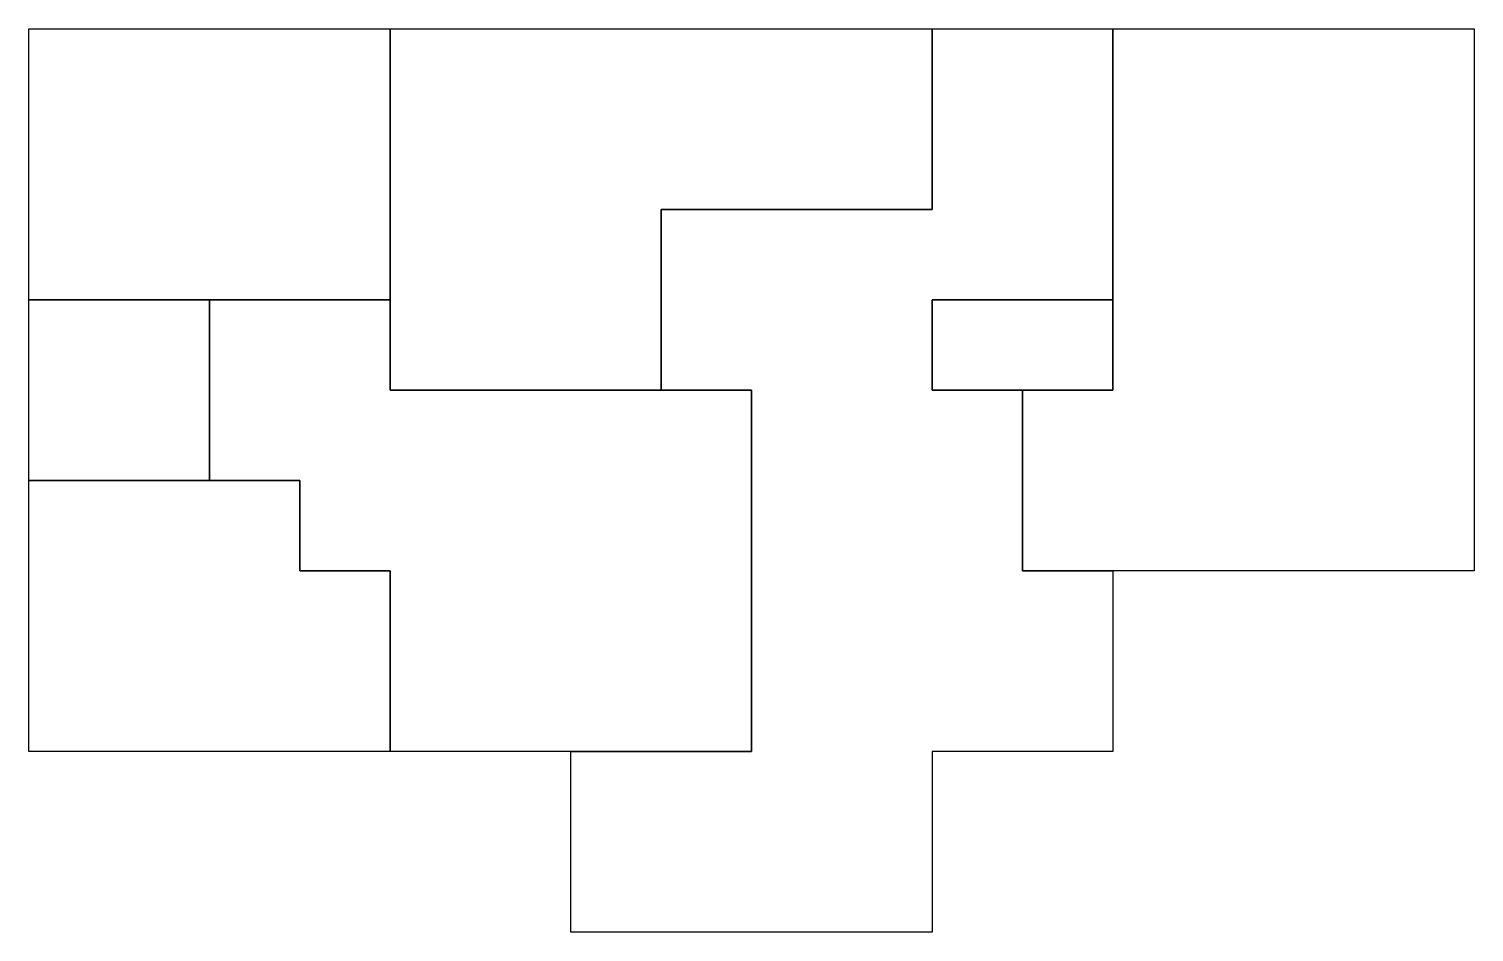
# Model space of a CAD drawing. Header units: metres. Extents: x 2000 to 18000, y 1000 to 11000.
import ezdxf

# ---------------------------------------------------------------- set-up
doc = ezdxf.new("R2010")
doc.units = ezdxf.units.M

msp = doc.modelspace()

# ---------------------------------------------------------------- linework, layer by layer
at = {"layer": 'Room_1'}
msp.add_lwpolyline([(2000, 6000), (5000, 6000), (5000, 5000), (6000, 5000), (6000, 3000), (2000, 3000)], close=True, dxfattribs=at)
at = {"layer": 'Room_2'}
msp.add_lwpolyline([(4000, 8000), (6000, 8000), (6000, 7000), (10000, 7000), (10000, 3000), (6000, 3000), (6000, 5000), (5000, 5000), (5000, 6000), (4000, 6000)], close=True, dxfattribs=at)
at = {"layer": 'Room_3'}
msp.add_lwpolyline([(6000, 11000), (12000, 11000), (12000, 9000), (9000, 9000), (9000, 7000), (6000, 7000)], close=True, dxfattribs=at)
at = {"layer": 'Room_4'}
msp.add_lwpolyline([(12000, 11000), (14000, 11000), (14000, 8000), (12000, 8000), (12000, 7000), (13000, 7000), (13000, 5000), (14000, 5000), (14000, 3000), (12000, 3000), (12000, 1000), (8000, 1000), (8000, 3000), (10000, 3000), (10000, 7000), (9000, 7000), (9000, 9000), (12000, 9000)], close=True, dxfattribs=at)
at = {"layer": 'Room_5'}
msp.add_lwpolyline([(2000, 11000), (6000, 11000), (6000, 8000), (2000, 8000)], close=True, dxfattribs=at)
at = {"layer": 'Room_6'}
msp.add_lwpolyline([(12000, 8000), (14000, 8000), (14000, 7000), (12000, 7000)], close=True, dxfattribs=at)
at = {"layer": 'Room_7'}
msp.add_lwpolyline([(2000, 8000), (4000, 8000), (4000, 6000), (2000, 6000)], close=True, dxfattribs=at)
at = {"layer": 'Room_8'}
msp.add_lwpolyline([(14000, 11000), (18000, 11000), (18000, 5000), (13000, 5000), (13000, 7000), (14000, 7000)], close=True, dxfattribs=at)

doc.saveas('drawing.dxf')
